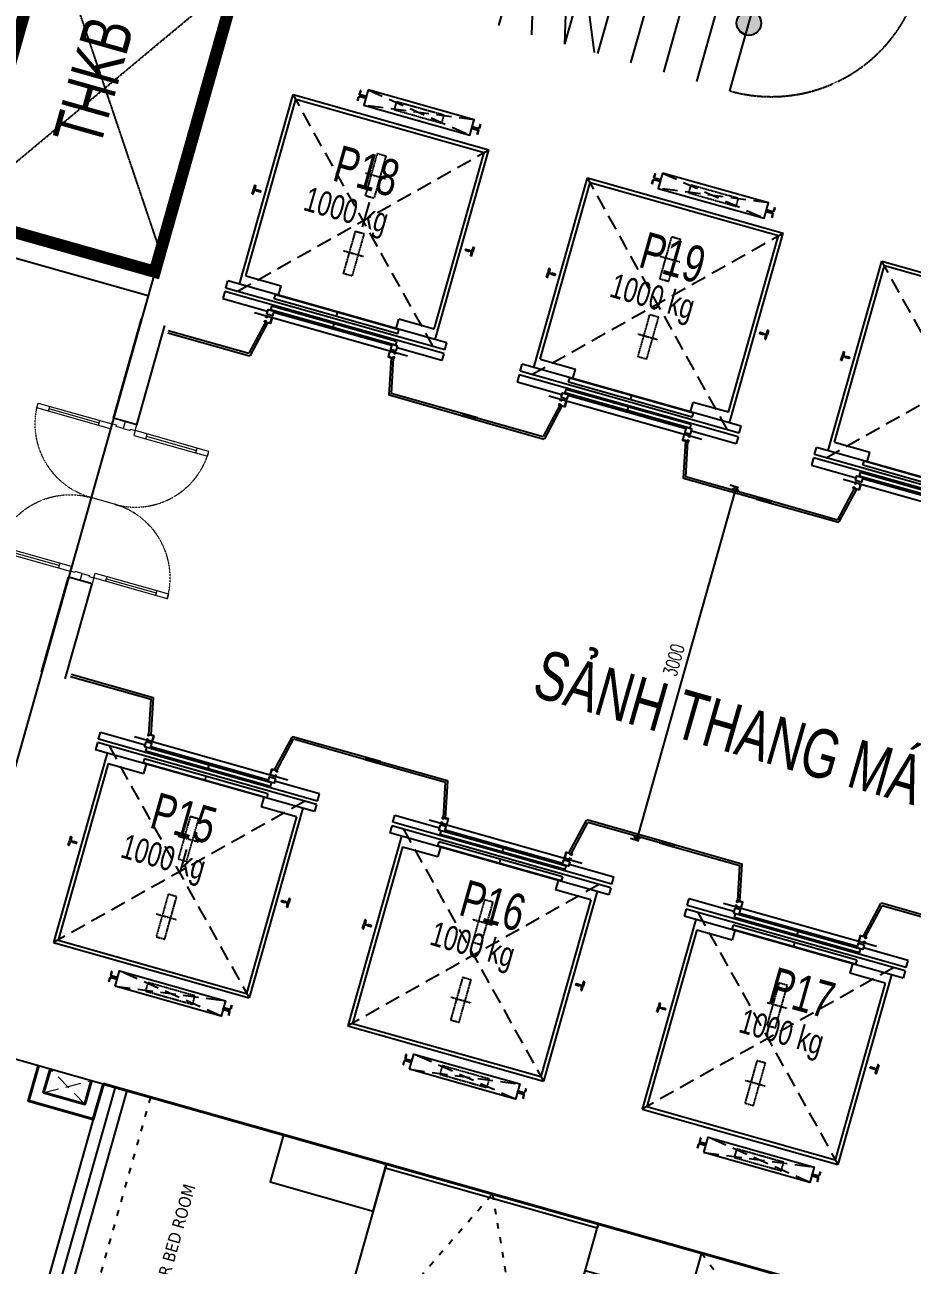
# Model space of a CAD drawing. Header units: millimetres. Extents: x -361654186 to 361255443, y -278569811 to 278836587.
# Drawn here: x -41422 to -34170, y 134032 to 144167 of the extents above; entities that cross this region are included whole.
import ezdxf
from ezdxf.enums import TextEntityAlignment as Align
from ezdxf.xclip import XClip

# ---------------------------------------------------------------- set-up
doc = ezdxf.new("R2010")
doc.units = ezdxf.units.MM
doc.header["$MEASUREMENT"] = 0
doc.header["$XCLIPFRAME"] = 0
for name, pattern in [('ACAD_ISO03W100', [30, 12, -18]), ('CENTERX2', [4, 2.5, -0.5, 0.5, -0.5]), ('HIDDEN', [0.375, 0.25, -0.125]), ('PHANTOMX2', [5, 2.5, -0.5, 0.5, -0.5, 0.5, -0.5]), ('TYPICAL 2 +1 BEDROOM FRONT$0$DASHED2', [9.525, 6.35, -3.175]), ('Xref_NT1+NT2_MBDV Cot vach_220729$0$HIDDEN', [0.375, 0.25, -0.125]), ('Xref_NT1+NT2_MBDV Cot vach_220729$0$HIDDEN2', [0.1875, 0.125, -0.0625])]:
    doc.linetypes.add(name, pattern=pattern)
for name, color, linetype in [('1VinaPVC-Text', 9, 'Continuous'), ('A-_FURN----_E-_N', 251, 'Continuous'), ('A-FLOR-STRS', 1, 'Continuous'), ('A-WALL', 11, 'Continuous'), ('IDEA - dim', 251, 'Continuous'), ('KT-Khuat', 9, 'HIDDEN'), ('KT-Net manh', 139, 'Continuous'), ('KT-Noi that', 32, 'Continuous'), ('KT-Tuong', 1, 'Continuous'), ('TYPICAL 2 +1 BEDROOM FRONT$0$A-_DOOR----_E-', 32, 'Continuous'), ('x_07 Level 7$0$x-Col Lvl 5$0$A-ELEV-13FINE', 8, 'Continuous'), ('Xref_NT1+NT2_MBDV Cot vach_220729$0$A-FLOR-STRS-ARROW', 8, 'Continuous'), ('Xref_NT1+NT2_MBDV Cot vach_220729$0$ccu12-Thay', 7, 'Continuous'), ('Xref_NT1+NT2_MBDV Cot vach_220729$0$KT-Net manh', 139, 'Continuous'), ('Xref_NT1+NT2_MBDV Cot vach_220729$0$KT-Text', 7, 'Continuous'), ('Xref_NT1+NT2_MBDV Cot vach_220729$0$KT-Thay', 7, 'Continuous'), ('Xref_NT1+NT2_MBDV Cot vach_220729$0$KT-Tuong', 1, 'Continuous'), ('Xref_ST_MBDV Cot vach 30.7.2022$0$KT-Text', 7, 'Continuous'), ('Xref_ST_MBDV Cot vach 30.7.2022$0$ST_MBDV Cot vach 220803$0$Xref_ST_MBDV Cot vach 30.7.2022$0$KT-Tuong', 1, 'Continuous')]:
    doc.layers.add(name, color=color, linetype=linetype)
for name, color, linetype, lineweight in [('bo dat CXCL', 92, 'Continuous', 18), ('D-building block', 8, 'Continuous', 13), ('KT-Kich thuoc', 159, 'Continuous', 18), ('KT-lomo nuoc', 3, 'HIDDEN', 5), ('KT-Net cat', 1, 'Continuous', 40), ('KT-Net cua', 87, 'Continuous', 9), ('KT-Net thay', 7, 'Continuous', 15), ('KT-Noi thatwc', 49, 'Continuous', 9), ('NQH-A-FURN-IDEN', 43, 'Continuous', 9), ('Xref_NT1+NT2_MBDV Cot vach_220729$0$CUA', 37, 'Continuous', 13), ('Xref_NT1+NT2_MBDV Cot vach_220729$0$KT-Kich thuoc', 159, 'Continuous', 18)]:
    doc.layers.add(name, color=color, linetype=linetype, lineweight=lineweight)
doc.styles.add('Tahoma', font='tahoma.ttf')
doc.styles.add('xref.N.Cot vach tang N2$0$DIM', font='vnsimli.shx', dxfattribs={"width": 0.7})
doc.styles.add('Xref_NT1+NT2_MBDV Cot vach_220729$0$Arial', font='arial.ttf', dxfattribs={"width": 0.7})
doc.dimstyles.new('xref.N.Cot vach tang N2$0$CCU 1-100 A1', dxfattribs={"dimscale": 100, "dimtxt": 2.2, "dimasz": 1, "dimexe": 1, "dimexo": 0, "dimgap": 1, "dimtad": 1, "dimdec": 0, "dimdsep": 46, "dimtxsty": 'xref.N.Cot vach tang N2$0$DIM', "dimblk1": 'xref.N.Cot vach tang N2$0$_ARCHTICK', "dimblk2": 'xref.N.Cot vach tang N2$0$_ARCHTICK', "dimsah": 1, "dimcen": 0, "dimdle": 1, "dimclrd": 256, "dimclre": 256, "dimclrt": 31, "dimadec": 0, "dimazin": 0, "dimtfac": 1, "dimtdec": 0, "dimtix": 1, "dimtmove": 2, "dimatfit": 3, "dimldrblk": 'xref.N.Cot vach tang N2$0$_ARCHTICK', "dimfxl": 8, "dimtolj": 1, "dimarcsym": 0})

# ---------------------------------------------------------------- blocks, each defined once
blk = doc.blocks.new('Xref_NT1+NT2_MBDV Cot vach_220729$0$A$C6F5A0866')
at = {"layer": 'Xref_NT1+NT2_MBDV Cot vach_220729$0$KT-Net manh'}
h = blk.add_hatch(color=256, dxfattribs=at)
edge = h.paths.add_edge_path(flags=0)
edge.add_arc((3725, 7205), 100, 360, 720)
h = blk.add_hatch(color=256, dxfattribs=at)
edge = h.paths.add_edge_path(flags=0)
edge.add_arc((3725, 7205), 100, 360, 720)
blk.add_hatch(color=256, dxfattribs=at).paths.add_polyline_path([(3694.1, 7109.9), (3755.9, 7109.9), (3805.9, 7146.2), (3825, 7205), (3805.9, 7263.8), (3755.9, 7300.1), (3694.1, 7300.1), (3644.1, 7263.8), (3625, 7205), (3644.1, 7146.2)], flags=0)
blk.add_hatch(color=256, dxfattribs=at).paths.add_polyline_path([(3694.1, 7109.9), (3755.9, 7109.9), (3805.9, 7146.2), (3825, 7205), (3805.9, 7263.8), (3755.9, 7300.1), (3694.1, 7300.1), (3644.1, 7263.8), (3625, 7205), (3644.1, 7146.2)], flags=0)
at = {"layer": 'Xref_NT1+NT2_MBDV Cot vach_220729$0$A-FLOR-STRS-ARROW', "elevation": 0}
for points in [[(3150, 8885.9), (3626.5, 9003.8), (3648.3, 9137.7), (3748.9, 8899.2), (3767.4, 9035.4), (4425, 9177.1)], [(3150, 8605), (3626.5, 8722.9), (3648.3, 8856.8), (3748.9, 8618.3), (3767.4, 8754.5), (4425, 8896.2)]]:
    blk.add_lwpolyline(points, dxfattribs=at)
at = {"layer": 'Xref_NT1+NT2_MBDV Cot vach_220729$0$KT-Net manh'}
blk.add_line((3644.1, 7263.8, 0), (3625, 7205, 0), dxfattribs=at)
blk.add_line((3644.1, 7263.8, 0), (3625, 7205, 0), dxfattribs=at)
at = {"layer": 'Xref_NT1+NT2_MBDV Cot vach_220729$0$KT-Net manh', "elevation": 0}
blk.add_lwpolyline([(4375, 8334.2), (3725, 8605), (3150, 8355)], dxfattribs=at)
at = {"layer": 'Xref_NT1+NT2_MBDV Cot vach_220729$0$KT-Net manh', "linetype": 'Xref_NT1+NT2_MBDV Cot vach_220729$0$HIDDEN', "elevation": 0}
blk.add_lwpolyline([(3150, 7205, 0.4141313), (4399.7, 5955), (4650.3, 5955, 0.4141313), (5900, 7205, 1.0000292)], format="xyb", dxfattribs=at)
at = {"layer": 'Xref_NT1+NT2_MBDV Cot vach_220729$0$KT-Net manh'}
blk.add_circle((3725, 7205, 0), 100, dxfattribs=at)
blk.add_circle((3725, 7205, 0), 100, dxfattribs=at)
at = {"layer": 'Xref_NT1+NT2_MBDV Cot vach_220729$0$KT-Thay', "extrusion": (1.28361e-08, 3.72499e-11, 1)}
for p, q in [((3150, 9165, 0), (4375, 9165, 0)), ((3150, 8605, 0), (4375, 8605, 0)), ((3150, 8325, 0), (4375, 8325, 0)), ((3150, 8045, 0), (4375, 8045, 0)), ((3150, 7765, 0), (4375, 7765, 0)), ((3150, 7485, 0), (4375, 7485, 0)), ((3150, 7205, 0), (4375, 7205, 0))]:
    blk.add_line(p, q, dxfattribs=at)
blk = doc.blocks.new('TM KHACH CH (NT2)')
at = {"layer": 'KT-Net manh'}
for p, q in [((2832, 100), (2832, -583.1)), ((2850, 100), (2850, -595.3)), ((2500, -537.5), (2500, -1837.5)), ((2550, -644.8), (2832, -583.1)), ((2550, -663.3), (2847, -598.3)), ((2847, -595.3), (2847, -598.3)), ((2850, -595.3), (2847, -595.3)), ((2550, -1711.7), (2847, -1776.7)), ((2550, -1730.2), (2832, -1791.9)), ((2832, -2525), (2832, -1791.9)), ((2847, -1779.7), (2847, -1776.7)), ((2850, -1779.7), (2847, -1779.7)), ((2850, -2525), (2850, -1779.7))]:
    blk.add_line(p, q, dxfattribs=at)
at = {"layer": 'KT-Net manh', "const_width": 2}
for points in [[(2847, -595.3), (2832, -583.1)], [(2847, -1779.7), (2832, -1791.9)]]:
    blk.add_lwpolyline(points, dxfattribs=at)
at = {"layer": 'KT-Net manh', "ltscale": 2}
for points in [[(2510, -637.5), (2500, -637.5), (2500, -687.5), (2550, -687.5), (2550, -637.5), (2540, -637.5), (2540, -647.5), (2541.6, -647.5), (2541.6, -639.1), (2548.4, -639.1), (2548.4, -685.9), (2501.6, -685.9), (2501.6, -639.1), (2508.4, -639.1), (2508.4, -647.5), (2510, -647.5)], [(2510, -1737.5), (2500, -1737.5), (2500, -1687.5), (2550, -1687.5), (2550, -1737.5), (2540, -1737.5), (2540, -1727.5), (2541.6, -1727.5), (2541.6, -1735.9), (2548.4, -1735.9), (2548.4, -1689.1), (2501.6, -1689.1), (2501.6, -1735.9), (2508.4, -1735.9), (2508.4, -1727.5), (2510, -1727.5)]]:
    blk.add_lwpolyline(points, close=True, dxfattribs=at)
at = {"layer": 'KT-Noi that', "linetype": 'Continuous'}
for p, q in [((1497.5, -260.5, 0), (1497.5, -255.5, 0)), ((1497.5, -255.5, 0), (1535, -255.5, 0)), ((1500.5, -263.5, 0), (1530, -266.6, 0)), ((1530, -316.5, 0), (1530, -287.5, 0)), ((1533, -283.4, 0), (1533, -269.6, 0)), ((1572.5, -255.5, 0), (1535, -255.5, 0)), ((1537.1, -283.4, 0), (1537.1, -269.6, 0)), ((1540, -316.5, 0), (1540, -287.5, 0)), ((1569.5, -263.5, 0), (1540.1, -266.6, 0)), ((1572.5, -260.5, 0), (1572.5, -255.5, 0)), ((1531, -317.5, 0), (1535, -317.5, 0)), ((1539, -317.5, 0), (1535, -317.5, 0)), ((516.5, -877.5, 0), (545.6, -877.5, 0)), ((516.5, -880.7, 0), (516.5, -877.5, 0)), ((516.5, -880.7, 0), (545.6, -880.7, 0)), ((551.8, -931.3, 0), (551.8, -886.9, 0)), ((555, -931.3, 0), (555, -886.9, 0)), ((565, -931.3, 0), (565, -886.9, 0)), ((568.2, -931.3, 0), (568.2, -886.9, 0)), ((603.5, -877.5, 0), (574.4, -877.5, 0)), ((603.5, -880.7, 0), (574.4, -880.7, 0)), ((603.5, -880.7, 0), (603.5, -877.5, 0)), ((558, -934.3, 0), (562, -934.3, 0)), ((558, -937.5, 0), (562, -937.5, 0)), ((516.5, -1894.3, 0), (545.6, -1894.3, 0)), ((516.5, -1897.5, 0), (545.6, -1897.5, 0)), ((551.8, -1843.7, 0), (551.8, -1888.1, 0)), ((555, -1843.7, 0), (555, -1888.1, 0)), ((558, -1837.5, 0), (562, -1837.5, 0)), ((558, -1840.7, 0), (562, -1840.7, 0)), ((565, -1843.7, 0), (565, -1888.1, 0)), ((568.2, -1843.7, 0), (568.2, -1888.1, 0)), ((603.5, -1894.3, 0), (574.4, -1894.3, 0)), ((603.5, -1897.5, 0), (574.4, -1897.5, 0)), ((1497.5, -2114.5, 0), (1497.5, -2119.5, 0)), ((1497.5, -2119.5, 0), (1535, -2119.5, 0)), ((1500.5, -2111.5, 0), (1529.9, -2108.4, 0)), ((1530, -2058.5, 0), (1530, -2087.5, 0)), ((1531, -2057.5, 0), (1535, -2057.5, 0)), ((1532.9, -2091.6, 0), (1532.9, -2105.4, 0)), ((1539, -2057.5, 0), (1535, -2057.5, 0)), ((1572.5, -2119.5, 0), (1535, -2119.5, 0)), ((1537.1, -2091.6, 0), (1537.1, -2105.4, 0)), ((1540, -2058.5, 0), (1540, -2087.5, 0)), ((1569.5, -2111.5, 0), (1540.1, -2108.4, 0)), ((1572.5, -2114.5, 0), (1572.5, -2119.5, 0))]:
    blk.add_line(p, q, dxfattribs=at)
at = {"layer": 'KT-Noi that', "linetype": 'Continuous', "ltscale": 2}
for p, q in [((2310, -2117.5, 0), (2310, -257.5, 0)), ((2370, -257.5, 0), (2310, -257.5, 0)), ((2370, -2117.5, 0), (2370, -257.5, 0)), ((2400, -2117.5, 0), (2400, -257.5, 0)), ((2400, -257.5, 0), (2460, -257.5, 0)), ((2460, -257.5, 0), (2460, -637.5, 0)), ((700, -356.5, 0), (700, -2018.5, 0)), ((2310, -356.5, 0), (700, -356.5, 0)), ((730, -387.5, 0), (730, -1987.5, 0)), ((2230, -387.5, 0), (730, -387.5, 0)), ((2230, -387.5, 0), (2230, -687.5, 0)), ((2310, -687.5, 0), (2230, -687.5, 0)), ((2314, -1712.5, 0), (2314, -662.5, 0)), ((2348, -662.5, 0), (2314, -662.5, 0)), ((2348, -1712.5, 0), (2348, -662.5, 0)), ((2411, -1717.5, 0), (2411, -657.5, 0)), ((2411, -657.5, 0), (2441.3, -657.5, 0)), ((2441.3, -1717.5, 0), (2441.3, -657.5, 0)), ((2455, -1687.5, 0), (2455, -687.5, 0)), ((2314, -1187.5, 0), (2348, -1187.5, 0)), ((2411, -1187.5, 0), (2441.3, -1187.5, 0)), ((2230, -1987.5, 0), (2230, -1687.5, 0)), ((2310, -1687.5, 0), (2230, -1687.5, 0)), ((2348, -1712.5, 0), (2314, -1712.5, 0)), ((2411, -1717.5, 0), (2441.3, -1717.5, 0)), ((2460, -2117.5, 0), (2460, -1737.5, 0)), ((2310, -2018.5, 0), (700, -2018.5, 0)), ((2230, -1987.5, 0), (730, -1987.5, 0)), ((2370, -2117.5, 0), (2310, -2117.5, 0)), ((2400, -2117.5, 0), (2460, -2117.5, 0))]:
    blk.add_line(p, q, dxfattribs=at)
at = {"layer": 'KT-Noi that', "linetype": 'HIDDEN', "ltscale": 500}
for p, q in [((2370, -356.5, 0), (700, -2018.5, 0)), ((2370, -2018.5, 0), (700, -356.5, 0)), ((495, -937.5, 0), (625, -1837.5, 0)), ((495, -1837.5, 0), (625, -937.5, 0))]:
    blk.add_line(p, q, dxfattribs=at)
at = {"layer": 'KT-Noi that', "linetype": 'CENTERX2'}
for p, q in [((1155, -1101.5, 0), (1155, -1270.8, 0)), ((1815, -1101.5, 0), (1815, -1270.8, 0))]:
    blk.add_line(p, q, dxfattribs=at)
at = {"layer": 'KT-Noi that', "linetype": 'Continuous', "ltscale": 2, "elevation": 0}
for points in [[(2485, -637.5), (2445, -637.5), (2445, -687.5), (2485, -687.5)], [(495, -937.5), (625, -937.5), (625, -1837.5), (495, -1837.5)], [(2485, -1737.5), (2445, -1737.5), (2445, -1687.5), (2485, -1687.5)]]:
    blk.add_lwpolyline(points, close=True, dxfattribs=at)
at = {"layer": 'KT-Noi that', "linetype": 'PHANTOMX2', "elevation": 0}
for points in [[(524, -1187.5), (524, -1587.5), (596, -1587.5), (596, -1187.5)], [(975, -1151.5), (975, -1223.5), (1335, -1223.5), (1335, -1151.5)], [(1635, -1151.5), (1635, -1223.5), (1995, -1223.5), (1995, -1151.5)]]:
    blk.add_lwpolyline(points, close=True, dxfattribs=at)
at = {"layer": 'KT-Noi that', "linetype": 'Continuous'}
for centre, radius, start, end in [((1500.5, -260.5, 0), 3, 179.99965, 269.99965), ((1530, -269.6, 0), 3, 359.99965, 89.99965), ((1527.7, -282.8, 0), 5.25, 295.66937, 353.31693), ((1540.1, -269.6, 0), 3, 89.99965, 179.99965), ((1542.3, -282.8, 0), 5.25, 186.68237, 244.32993), ((1569.5, -260.5, 0), 3, 269.99965, 359.99965), ((1531, -316.5, 0), 1, 179.99965, 269.99965), ((1539, -316.5, 0), 1, 269.99965, 359.99965), ((545.6, -886.9, 0), 9.4, 359.99965, 89.99965), ((545.6, -886.9, 0), 6.2, 359.99965, 89.99965), ((574.4, -886.9, 0), 9.4, 89.99965, 179.99965), ((574.4, -886.9, 0), 6.2, 89.99965, 179.99965), ((558, -931.3, 0), 6.2, 179.99965, 269.99965), ((558, -931.3, 0), 3, 179.99965, 269.99965), ((562, -931.3, 0), 6.2, 269.99965, 359.99965), ((562, -931.3, 0), 3, 269.99965, 359.99965), ((545.6, -1888.1, 0), 6.2, 269.99965, 359.99965), ((545.6, -1888.1, 0), 9.4, 269.99965, 359.99965), ((558, -1843.7, 0), 6.2, 89.99965, 179.99965), ((558, -1843.7, 0), 3, 89.99965, 179.99965), ((562, -1843.7, 0), 6.2, 359.99965, 89.99965), ((562, -1843.7, 0), 3, 359.99965, 89.99965), ((574.4, -1888.1, 0), 9.4, 179.99965, 269.99965), ((574.4, -1888.1, 0), 6.2, 179.99965, 269.99965), ((1500.5, -2114.5, 0), 3, 89.99965, 179.99965), ((1529.9, -2105.4, 0), 3, 269.99965, 359.99965), ((1531, -2058.5, 0), 1, 89.99965, 179.99965), ((1527.7, -2092.2, 0), 5.25, 6.68237, 64.32993), ((1542.3, -2092.2, 0), 5.25, 115.66937, 173.31693), ((1540.1, -2105.4, 0), 3, 179.99965, 269.99965), ((1539, -2058.5, 0), 1, 359.99965, 89.99965), ((1569.5, -2114.5, 0), 3, 359.99965, 89.99965)]:
    blk.add_arc(centre, radius, start, end, dxfattribs=at)
blk = doc.blocks.new('xref.N.Cot vach tang N2$0$_Open90')
at = {"color": 0, "linetype": 'ByBlock', "lineweight": -2}
for p, q in [((0, 0), (-1, 0)), ((-0.5, 0.5), (0, 0)), ((0, 0), (-0.5, -0.5))]:
    blk.add_line(p, q, dxfattribs=at)
blk = doc.blocks.new('*D111')
at = {"layer": 'Defpoints', "color": 0, "transparency": 16777216}
for p in [(-35588, 140385, 0), (-36424, 137504), (-36404, 137498)]:
    blk.add_point(p, dxfattribs=at)
at = {"layer": 'KT-Noi that', "color": 5, "transparency": 16777216}
for p, q in [((-35588, 140385), (-35656, 140405)), ((-35622, 140343), (-36410, 137552)), ((-36404, 137498), (-36472, 137518))]:
    blk.add_line(p, q, dxfattribs=at)
at = {"layer": 'KT-Noi that', "color": 5, "transparency": 16777216, "xscale": 50, "yscale": 50, "zscale": 50}
for p, rotation in [((-35608, 140391), 74.22122001118181), ((-36424, 137504), 254.2212200111818)]:
    blk.add_blockref('xref.N.Cot vach tang N2$0$_Open90', p, dxfattribs=dict(at, rotation=rotation))
at = {"layer": 'KT-Noi that', "color": 5, "transparency": 16777216, "insert": (-36117, 138976), "char_height": 110, "attachment_point": 5, "rotation": 74.2212, "style": 'xref.N.Cot vach tang N2$0$DIM'}
blk.add_mtext('\\A1;3000', dxfattribs=at)
blk = doc.blocks.new('xref.N.Cot vach tang N2$0$_ARCHTICK')
at = {"color": 0, "linetype": 'ByBlock', "const_width": 0.15}
blk.add_lwpolyline([(-0.5, -0.5), (0.5, 0.5)], dxfattribs=at)
blk = doc.blocks.new('STTT2')
at = {"layer": 'Xref_NT1+NT2_MBDV Cot vach_220729$0$KT-Text', "extrusion": (-7.84266e-08, 2.27976e-08, 1), "style": 'Xref_NT1+NT2_MBDV Cot vach_220729$0$Arial', "oblique": 360, "width": 0.7}
for s, p in [('P18', (-56626, 102067, 0)), ('P19', (-54124, 101360, 0)), ('P15', (-58120, 96779, 0)), ('P16', (-55594, 96066, 0)), ('P17', (-53068, 95352, 0))]:
    blk.add_text(s, height=300, rotation=344.2212, dxfattribs=at).set_placement(p, align=Align.CENTER)
at = {"layer": 'Xref_NT1+NT2_MBDV Cot vach_220729$0$KT-Text', "style": 'Xref_NT1+NT2_MBDV Cot vach_220729$0$Arial', "width": 0.7}
for p in [(-56778, 101799, 0), (-54276, 101092, 0), (-58272, 96511, 0), (-55746, 95797, 0), (-53220, 95083, 0)]:
    blk.add_text('1000 kg', height=200, rotation=344, dxfattribs=at).set_placement(p, align=Align.CENTER)
blk = doc.blocks.new('ĂERWER')
at = {"layer": 'Xref_ST_MBDV Cot vach 30.7.2022$0$KT-Text'}
blk.add_blockref('STTT2', (0, 0), dxfattribs=at)
blk = doc.blocks.new('A$C49725ECB')
at = {"layer": 'A-_FURN----_E-_N', "linetype": 'Continuous', "elevation": 0}
blk.add_lwpolyline([(-14420, 15193), (-13820, 15193), (-13820, 15653), (-14420, 15653), (-14420, 15193)], close=True, dxfattribs=at)
at = {"layer": 'IDEA - dim'}
for p, q in [((-19500, 15653, 0), (-19500, 11743, 0)), ((-19400, 15653, 0), (-19400, 11743, 0)), ((-19300, 15653, 0), (-19300, 11743, 0))]:
    blk.add_line(p, q, dxfattribs=at)
at = {"layer": 'IDEA - dim', "elevation": 0}
for points in [[(-17095, 15653), (-17970, 15653), (-17970, 15253), (-17095, 15253)], [(-17095, 15653), (-15295, 15653), (-15295, 15617), (-17095, 15617)], [(-17095, 15653), (-17095, 13753), (-15295, 13753), (-15295, 15653)], [(-15295, 15653), (-14420, 15653), (-14420, 15253), (-15295, 15253)]]:
    blk.add_lwpolyline(points, close=True, dxfattribs=at)
at = {"layer": 'KT-Net cat'}
blk.add_line((-19500, 15653, 0), (-10770, 15653), dxfattribs=at)
at = {"layer": 'KT-Net manh', "linetype": 'ACAD_ISO03W100', "ltscale": 4}
for p, q in [((-19100, 15653, 0), (-19100, 11743, 0)), ((-14420, 15653), (-13820, 15193, 0))]:
    blk.add_line(p, q, dxfattribs=at)
at = {"layer": 'KT-Net manh', "linetype": 'ACAD_ISO03W100', "ltscale": 4, "elevation": 0}
blk.add_lwpolyline([(-17095, 13753), (-16195, 15653), (-15295, 13753)], dxfattribs=at)
at = {"layer": '1VinaPVC-Text', "style": 'Tahoma'}
blk.add_text('MASTER BED ROOM', height=100, rotation=90.0021, dxfattribs=at).set_placement((-18546, 13877))
blk = doc.blocks.new('*U113')
for p, q in [((-1260, -100), (-1300, -100)), ((-1280, -100), (-1280, -525)), ((-90, -100), (-50, -100)), ((-70, -100), (-70, -525)), ((-1260, -525), (-1300, -525)), ((-90, -525), (-50, -525))]:
    blk.add_line(p, q)
for points in [[(-1350, 100), (-1290, 100), (-1290, 40), (-1300, 40), (-1300, 0), (-1350, 0)], [(-1300, 0), (-1260, 0), (-1260, -625), (-1300, -625)], [(-50, 0), (-90, 0), (-90, -625), (-50, -625)], [(0, 100), (-60, 100), (-60, 40), (-50, 40), (-50, 0), (0, 0)]]:
    blk.add_lwpolyline(points, close=True)
at = {"linetype": 'Xref_NT1+NT2_MBDV Cot vach_220729$0$HIDDEN2'}
for centre, start, end in [((-1300, 0), 270, 0), ((-50, 0), 180, 270)]:
    blk.add_arc(centre, 625, start, end, dxfattribs=at)
blk = doc.blocks.new('linen')
at = {"layer": 'x_07 Level 7$0$x-Col Lvl 5$0$A-ELEV-13FINE'}
for p, q in [((187777, 255538), (188184, 256105)), ((187874, 255468), (188184, 256105)), ((188491, 255884), (188184, 256105)), ((188282, 256035), (187777, 255538)), ((187874, 255468), (188282, 256035)), ((188092, 255311), (187777, 255538))]:
    blk.add_line(p, q, dxfattribs=at)
blk.add_circle((188452, 255486), 400, dxfattribs=at)
blk = doc.blocks.new('*U221')
at = {"layer": 'TYPICAL 2 +1 BEDROOM FRONT$0$A-_DOOR----_E-'}
for points in [[(80, 920), (40, 920), (40, 0), (80, 0)], [(0, 0), (0, 0), (0, 0), (40, 0), (40, -42), (50, -42), (50, -100), (0, -100), (0, -100), (0, -100)], [(1000, 0), (1000, 0), (1000, 0), (960, 0), (960, -42), (950, -42), (950, -100), (1000, -100), (1000, -100), (1000, -100)]]:
    blk.add_lwpolyline(points, close=True, dxfattribs=at)
at = {"layer": 'TYPICAL 2 +1 BEDROOM FRONT$0$A-_DOOR----_E-', "color": 8, "linetype": 'TYPICAL 2 +1 BEDROOM FRONT$0$DASHED2', "ltscale": 0.1}
blk.add_arc((40, 0), 920, 0, 90, dxfattribs=at)
blk = doc.blocks.new('XI BET - 540 x 360mm-349537-MẶT BẰNG TẦNG 01')
at = {"layer": 'NQH-A-FURN-IDEN', "color": 32}
for p, q in [((227, 9), (-228, 9)), ((-228, 9), (227, 9)), ((-199, 9), (-199, -132)), ((198, -132), (198, 9)), ((-238, -1), (-238, -94)), ((-238, -94), (-238, -1)), ((-216, -94), (-237, -94)), ((237, -181), (237, -1)), ((237, -1), (237, -181)), ((-246, -103), (-246, -124)), ((-246, -124), (-246, -103)), ((-238, -133), (-238, -181)), ((-238, -181), (-238, -133)), ((-237, -133), (-216, -133)), ((-228, -191), (229, -191)), ((-207, -124), (-207, -103)), ((-179, -152), (178, -152)), ((-194, -230), (194, -230))]:
    blk.add_line(p, q, dxfattribs=at)
for centre, radius, start, end in [((-228, -1), 10, 90, 180), ((-228, -1), 10, 90, 180), ((227, -1), 10, 360, 90), ((227, -1), 10, 360, 90), ((-237, -103), 9, 96.3794, 180), ((-237, -103), 9, 96.3794, 180), ((-216, -103), 9, 360, 90), ((-237, -124), 9, 180, 263.6206), ((-237, -124), 9, 180, 263.6206), ((2274, -41), 2515, 183.2067, 196.1242), ((2274, -41), 2515, 183.2067, 196.1242), ((-228, -181), 10, 180, 261.264), ((1871, -86), 2103, 182.8743, 197.6554), ((-216, -124), 9, 270, 360), ((-179, -132), 20, 180, 270), ((-1871, -86), 2103, 342.3446, 357.1226), ((-2274, -41), 2515, 343.8727, 356.7933), ((-2274, -41), 2515, 343.8727, 356.7933), ((178, -132), 20, 270, 0), ((227, -181), 10, 270, 0), ((-194, -253), 22.5, 90, 184.6245), ((1871, -86), 2095, 184.6245, 197.5277), ((-1871, -86), 2095, 342.464, 355.3754), ((194, -253), 22.5, 355.3754, 90), ((-121, -733), 22.5, 196.1242, 256.8994), ((-121, -733), 22.5, 196.1242, 256.8994), ((-111, -717), 22.5, 197.6554, 257.5059), ((-105, -710), 22.5, 197.5277, 258.1005), ((0, -212), 557, 256.8994, 283.0378), ((0, -212), 557, 256.8994, 283.0378), ((0, -215), 536, 257.5059, 282.4941), ((1, -209), 535, 258.1005, 281.7373), ((105, -710), 22.5, 281.7373, 342.464), ((111, -717), 22.5, 282.4941, 342.3446), ((121, -733), 22.5, 283.0378, 343.8727), ((121, -733), 22.5, 283.0378, 343.8727)]:
    blk.add_arc(centre, radius, start, end, dxfattribs=at)
at = {"layer": 'NQH-A-FURN-IDEN'}
for centre, radius, start, end in [((-228, -1), 10, 90, 135), ((227, -1), 10, 45, 90), ((-237, -103), 9, 96.3794, 159.7289), ((2274, -41), 2515, 187.0817, 188.2304), ((-2274, -41), 2515, 351.7684, 352.9173), ((2274, -41), 2515, 191.1005, 192.2492), ((-2274, -41), 2515, 347.7486, 348.8976), ((0, -212), 557, 264.739, 267.0661), ((0, -212), 557, 272.8711, 275.1982)]:
    blk.add_arc(centre, radius, start, end, dxfattribs=at)
blk = doc.blocks.new('Sink - Vanity - Round - Basin-6371507-MẶT BẰNG TẦNG 01')
at = {"layer": 'KT-Noi thatwc'}
for p, q in [((87, 247), (87, 136)), ((106, 247), (106, 136))]:
    blk.add_line(p, q, dxfattribs=at)
for centre, radius, start, end in [((97, 85), 241, 0, 180), ((97, -233), 452, 91.2067, 109.2086), ((46, 247), 12.7, 0, 180), ((46, 247), 12.7, 180, 0), ((97, 247), 9.52, 0, 180), ((97, -233), 452, 70.7914, 88.7933), ((147, 247), 12.7, 0, 180), ((147, 247), 12.7, 180, 0), ((97, 85), 201, 165.3071, 14.6929), ((1, 104), 105, 120.7927, 162.1904), ((97, 85), 20.6, 0, 180), ((97, 136), 9.52, 180, 0), ((192, 104), 105, 17.8096, 59.2073), ((97, 85), 241, 180, 0), ((97, 85), 20.6, 180, 0)]:
    blk.add_arc(centre, radius, start, end, dxfattribs=at)
blk = doc.blocks.new('*U194')
blk.add_line((147, 33), (450, 208))
for points in [[(50, 0), (526, 275), (546, 240), (70, -35)], [(137, 50), (157, 15), (460, 190), (440, 225)], [(0, -50), (60, -50), (60, -40), (50, -40), (50, 0), (0, 0)], [(650, -50), (590, -50), (590, -40), (600, -40), (600, 0), (650, 0)]]:
    blk.add_lwpolyline(points, close=True)
at = {"linetype": 'Xref_NT1+NT2_MBDV Cot vach_220729$0$HIDDEN'}
blk.add_arc((50, 0), 550, 0, 35.0495, dxfattribs=at)
blk = doc.blocks.new('A$C777A4B07')
at = {"layer": 'A-WALL', "elevation": 0}
for points in [[(1931, 996), (1673, 82), (2877, -259)], [(2891, -211), (1735, 116), (1980, 982)]]:
    blk.add_lwpolyline(points, dxfattribs=at)
at = {"layer": 'NQH-A-FURN-IDEN', "color": 32, "extrusion": (-5.1359e-06, -1.60012e-06, 1), "elevation": 0}
blk.add_lwpolyline([(1961, -1299), (2055, -1325), (2537, -1461), (2877, -259), (2300, -96)], close=True, dxfattribs=at)
at = {"layer": 'NQH-A-FURN-IDEN', "color": 32, "rotation": 254.3513592771618}
blk.add_blockref('XI BET - 540 x 360mm-349537-MẶT BẰNG TẦNG 01', (3008, 246, 0), dxfattribs=at)
at = {"layer": 'NQH-A-FURN-IDEN', "color": 32, "extrusion": (3.53894e-06, -4.05138e-06, 1), "xscale": -0.9999999999999998, "rotation": 254.2212229883467}
blk.add_blockref('Sink - Vanity - Round - Basin-6371507-MẶT BẰNG TẦNG 01', (2311, -850, 0), dxfattribs=at)
at = {"layer": 'Xref_NT1+NT2_MBDV Cot vach_220729$0$CUA', "xscale": -1, "rotation": 254.2213025328823}
blk.add_blockref('*U194', (1748, 164, 0), dxfattribs=at)
blk = doc.blocks.new('*U231')
blk.add_line((-70, 100), (-70, 700))
for points in [[(-50, 0), (-50, 800), (-90, 800), (-90, 0)], [(-50, 100), (-90, 100), (-90, 700), (-50, 700)], [(-900, -100), (-840, -100), (-840, -40), (-850, -40), (-850, 0), (-900, 0)], [(0, -100), (-60, -100), (-60, -40), (-50, -40), (-50, 0), (0, 0)]]:
    blk.add_lwpolyline(points, close=True)
at = {"linetype": 'Xref_NT1+NT2_MBDV Cot vach_220729$0$HIDDEN'}
blk.add_arc((-50, 0), 800, 90, 180, dxfattribs=at)
blk = doc.blocks.new('PCCCCC')
at = {"layer": 'A-FLOR-STRS', "extrusion": (1.96758e-07, 6.49992e-07, 1), "elevation": 0}
blk.add_lwpolyline([(-39163, -46882), (-38067, -47192), (-38375, -48280), (-39471, -47970)], close=True, dxfattribs=at)
at = {"layer": 'bo dat CXCL'}
for p, q in [((-38130, -43797, 0), (-34393, -44853, 0)), ((-38149, -43895, 0), (-34420, -44949, 0))]:
    blk.add_line(p, q, dxfattribs=at)
at = {"layer": 'D-building block', "color": 2, "const_width": 100, "elevation": 0}
blk.add_lwpolyline([(-37496, -49951), (-35956, -50386), (-35276, -47980), (-36816, -47545)], close=True, dxfattribs=at)
at = {"layer": 'KT-Khuat', "ltscale": 5}
for p, q in [((-36816, -47545, 0), (-35911, -50228, 0)), ((-37451, -49792, 0), (-35276, -47980, 0))]:
    blk.add_line(p, q, dxfattribs=at)
at = {"layer": 'KT-Net cat'}
blk.add_line((-41639, -48700, 0), (-39595, -50388, 0), dxfattribs=at)
at = {"layer": 'KT-Net cat', "elevation": 0}
for points in [[(-42977, -45428), (-42556, -45776), (-42907, -46200)], [(-43073, -45544), (-42768, -45796), (-43022, -46105)], [(-43327, -45853), (-42251, -46741), (-42983, -47628)], [(-43423, -45968), (-42462, -46761), (-43099, -47532)], [(-44063, -46737), (-42738, -47831), (-42846, -47962), (-44168, -46870)]]:
    blk.add_lwpolyline(points, dxfattribs=at)
at = {"layer": 'KT-Tuong'}
blk.add_line((-36816, -47545, 0), (-37496, -49951, 0), dxfattribs=at)
at = {"layer": 'KT-Tuong', "elevation": 0}
for points in [[(-38067, -47192), (-38646, -49238), (-39596, -50389)], [(-37875, -47246), (-38609, -49844)], [(-37009, -47491), (-37744, -50089)], [(-38834, -49781), (-39568, -50669), (-41766, -48854)], [(-39724, -50544), (-39724, -50544)]]:
    blk.add_lwpolyline(points, dxfattribs=at)
at = {"layer": 'Xref_NT1+NT2_MBDV Cot vach_220729$0$KT-Tuong'}
for p, q in [((-38258, -44436, 0), (-38162, -43959, 0)), ((-34624, -45671, 0), (-38809, -44488, 0)), ((-34569, -45479, 0), (-38258, -44436, 0)), ((-39950, -45555), (-39822, -45401)), ((-39745, -45465), (-38780, -46262)), ((-39873, -45619), (-39008, -46333)), ((-38780, -46262), (-38917, -46744, 0)), ((-39010, -46338, 0), (-39163, -46882)), ((-38917, -46744, 0), (-35222, -47788, 0)), ((-38067, -47192, 0), (-37009, -47491, 0)), ((-36816, -47545, 0), (-35276, -47980, 0))]:
    blk.add_line(p, q, dxfattribs=at)
at = {"layer": 'Xref_NT1+NT2_MBDV Cot vach_220729$0$KT-Tuong', "elevation": 0}
blk.add_lwpolyline([(-38554, -43880), (-38551, -43861), (-39122, -44553), (-38968, -44680), (-38809, -44488)], dxfattribs=at)
for points in [[(-39823, -45401), (-39759, -45324), (-39605, -45451), (-39668, -45528)], [(-39950, -45555), (-40014, -45632), (-39859, -45760), (-39796, -45682)], [(-40650, -46403), (-40496, -46531), (-40560, -46608), (-40714, -46481)], [(-40841, -46635), (-40714, -46481), (-40483, -46672), (-40610, -46826)]]:
    blk.add_lwpolyline(points, close=True, dxfattribs=at)
at = {"layer": 'Xref_ST_MBDV Cot vach 30.7.2022$0$ST_MBDV Cot vach 220803$0$Xref_ST_MBDV Cot vach 30.7.2022$0$KT-Tuong'}
for p, q in [((-38834, -49781, 0), (-38609, -49844, 0)), ((-37496, -49951, 0), (-35956, -50386, 0)), ((-37496, -49951, 0), (-35956, -50386, 0)), ((-37744, -50089, 0), (-36010, -50579, 0))]:
    blk.add_line(p, q, dxfattribs=at)
at = {"extrusion": (1.78987e-07, 6.55108e-07, 1), "rotation": 109.9611265456542}
blk.add_blockref('linen', (265703, -137480, 0), dxfattribs=at)
at = {"layer": 'A-WALL'}
blk.add_blockref('A$C777A4B07', (-37759, -46327, 0), dxfattribs=at)
at = {"layer": 'KT-Net cua'}
for p, xscale, rotation in [((-39605, -45451), -0.9999999999999992, 230.4314592847375), ((-41967, -48467), -0.9999999999999997, 320.4661600781523)]:
    blk.add_blockref('*U221', p, dxfattribs=dict(at, xscale=xscale, rotation=rotation))
at = {"layer": 'KT-Net cua', "rotation": 230.466160078156}
blk.add_blockref('*U221', (-39859, -45760), dxfattribs=at)
at = {"layer": 'Xref_NT1+NT2_MBDV Cot vach_220729$0$CUA', "xscale": -1, "rotation": 344.2212083034433}
blk.add_blockref('*U231', (-38582, -49748), dxfattribs=at)
at = {"layer": 'Xref_NT1+NT2_MBDV Cot vach_220729$0$KT-Text', "extrusion": (-2.27976e-08, -7.84266e-08, 1), "style": 'Xref_NT1+NT2_MBDV Cot vach_220729$0$Arial', "width": 0.7}
for s, p in [('KT PCCC', (-37603, -48290, 0)), ('THKB', (-36265, -48885, 0))]:
    blk.add_text(s, height=400, rotation=74.2212, dxfattribs=at).set_placement(p, align=Align.CENTER)
blk = doc.blocks.new('*U279')
at = {"layer": 'KT-lomo nuoc', "ltscale": 500}
for p, q in [((-223, -336), (0, 0)), ((90, -179), (-313, -157))]:
    blk.add_line(p, q, dxfattribs=at)
blk.add_lwpolyline([(90, -179), (-223, -336), (-313, -157), (0, 0)], close=True, dxfattribs=at)
blk = doc.blocks.new('CTN TB 38')
at = {"layer": 'KT-Net cat', "elevation": 0}
for points in [[(-36906, -56873), (-36987, -57161), (-36458, -57311), (-36376, -57022)], [(-36809, -56900), (-36864, -57092), (-36527, -57187), (-36473, -56995)]]:
    blk.add_lwpolyline(points, dxfattribs=at)
at = {"layer": 'KT-lomo nuoc', "linetype": 'HIDDEN', "xscale": -0.9999999999999999, "rotation": 10.89765347559021}
blk.add_blockref('*U279', (-36809, -56900, 0), dxfattribs=at)

msp = doc.modelspace()

# ---------------------------------------------------------------- linework, layer by layer
at = {"layer": 'Xref_NT1+NT2_MBDV Cot vach_220729$0$ccu12-Thay', "elevation": 0}
msp.add_lwpolyline([(-38809, 147637.4), (-38809, 147637.4), (-39635.1, 144713.9), (-42127.3, 135894.3), (-40780.1, 135513.6), (-43078.8, 127378.6, 0.5291999), (-38872.1, 122309.1), (-26563.6, 123475.9, 0.3082121), (-23100, 126370.7)], format="xyb", dxfattribs=at)
at = {"layer": 'Xref_NT1+NT2_MBDV Cot vach_220729$0$KT-Kich thuoc', "ltscale": 0.5}
msp.add_line((-40688.8, 140249.7, 0), (-40881.2, 140304.1, 0), dxfattribs=at)
at = {"layer": 'Xref_NT1+NT2_MBDV Cot vach_220729$0$KT-Tuong', "ltscale": 0.5}
for p, q in [((-40697.7, 140953.7, 0), (-40468.6, 141764.4, 0)), ((-40505.2, 140899.3, 0), (-40276.1, 141710.1, 0)), ((-40505.2, 140899.3, 0), (-40697.7, 140953.7, 0)), ((-41284.3, 138877.5, 0), (-41064.8, 139654.5, 0)), ((-41091.9, 138823.1, 0), (-40872.3, 139600.2, 0)), ((-40872.3, 139600.2, 0), (-41064.8, 139654.5, 0))]:
    msp.add_line(p, q, dxfattribs=at)

# ---------------------------------------------------------------- block references
msp.add_blockref('CTN TB 38', (-4403.7, 192535.7, 0))
at = {"color": 1, "rotation": 344.2212255667963}
msp.add_blockref('A$C49725ECB', (-26271.7, 115148.2, 0), dxfattribs=at)
at = {"layer": 'KT-Kich thuoc', "rotation": 74.22122041141273}
for p in [(-41720.9, 136091.2, 0), (-39315.1, 135411.4, 0), (-36909.4, 134731.6, 0)]:
    msp.add_blockref('TM KHACH CH (NT2)', p, dxfattribs=at)
at = {"layer": 'KT-Kich thuoc', "xscale": -1, "rotation": 74.22122041140408}
for p in [(-39382.4, 144367.1, 0), (-36976.6, 143687.3, 0), (-34570.8, 143007.5, 0)]:
    msp.add_blockref('TM KHACH CH (NT2)', p, dxfattribs=at)
at = {"layer": 'KT-Net thay'}
msp.add_blockref('PCCCCC', (-4403.7, 192535.7, 0), dxfattribs=at)
at = {"layer": 'Xref_NT1+NT2_MBDV Cot vach_220729$0$CUA', "xscale": -1, "rotation": 254.2212083034433}
msp.add_blockref('*U113', (-40697.7, 140953.7, 0), dxfattribs=at)
at = {"layer": 'Xref_NT1+NT2_MBDV Cot vach_220729$0$CUA', "rotation": 74.22120830339313}
msp.add_blockref('*U113', (-40505.2, 140899.3, 0), dxfattribs=at)
at = {"layer": 'Xref_NT1+NT2_MBDV Cot vach_220729$0$KT-Net manh', "rotation": 74.22122668239332}
msp.add_blockref('Xref_NT1+NT2_MBDV Cot vach_220729$0$A$C6F5A0866', (-29583.9, 138636.8, 0), dxfattribs=at)
at = {"layer": 'Xref_ST_MBDV Cot vach 30.7.2022$0$KT-Text'}
ref = msp.add_blockref('ĂERWER', (17957.5, 40760.8, 0), dxfattribs=at)
XClip(ref).set_block_clipping_path([(-68386.9962720552, 66636.7080194257), (-6412.4840393438, 161649.3345533696)])

# ---------------------------------------------------------------- texts
at = {"layer": 'Xref_NT1+NT2_MBDV Cot vach_220729$0$KT-Text', "extrusion": (-2.27976e-08, -7.84266e-08, 1), "style": 'Xref_NT1+NT2_MBDV Cot vach_220729$0$Arial', "oblique": 360, "width": 0.7}
msp.add_text('SẢNH THANG MÁY', height=400, rotation=344, dxfattribs=at).set_placement((-35596.7, 138201.5, 0), align=Align.CENTER)

# ---------------------------------------------------------------- dimensions: what is measured, and where the dimension line sits
at = {"layer": 'KT-Noi that', "color": 5}
dim = msp.add_aligned_dim(p1=(-35588.5, 140385.5, 0), p2=(-36404.2, 137498.5, 0), distance=-20.6, dimstyle='xref.N.Cot vach tang N2$0$CCU 1-100 A1', override={"dimscale": 50, "dimblk1": 'xref.N.Cot vach tang N2$0$_Open90', "dimblk2": 'xref.N.Cot vach tang N2$0$_Open90', "dimclrd": 5, "dimclre": 5, "dimclrt": 5, "dimlwd": 65535, "dimlwe": 65535}, dxfattribs=at)
dim.commit()
dim.dimension.update_dxf_attribs({"geometry": '*D111', "text_midpoint": (-36117.2, 138976.1, 0)})

doc.saveas('drawing.dxf')
